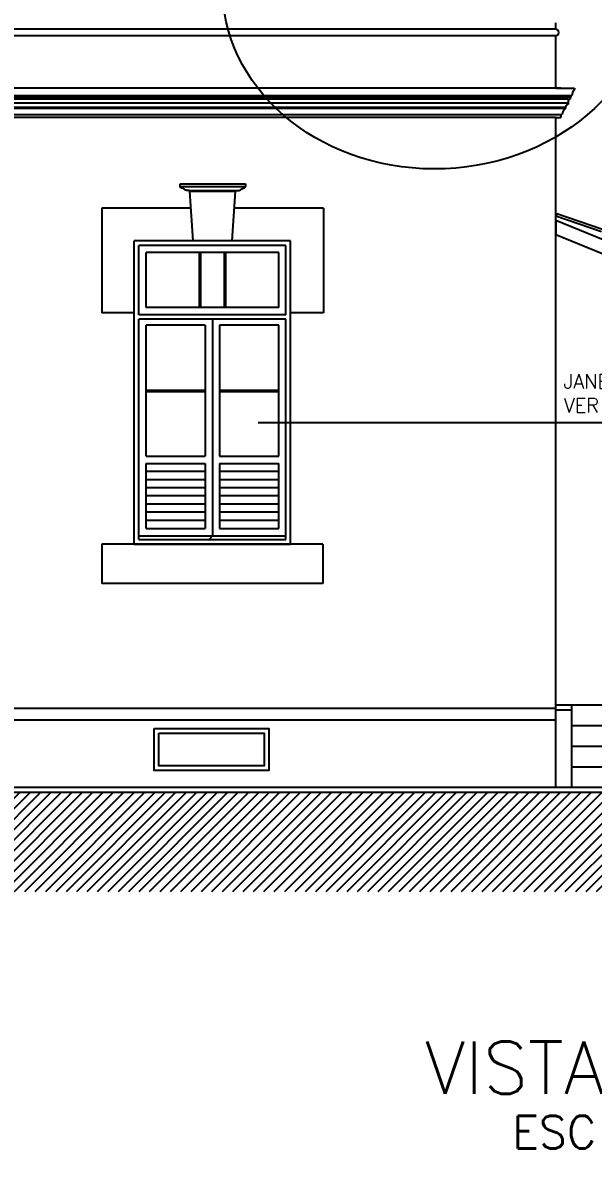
# Model space of a CAD drawing. Extents: x -1098 to 3016, y -832 to 644.
# Drawn here: x -764.6 to -677.3, y -464.9 to -291.1 of the extents above; entities that cross this region are included whole.
import ezdxf

# ---------------------------------------------------------------- set-up
doc = ezdxf.new("R2010")
doc.units = 0
doc.header["$MEASUREMENT"] = 0
for name, color, linetype in [('ESQUADRIAS', 2, 'CONTINUOUS'), ('HACHURA', 1, 'CONTINUOUS'), ('PAREDE', 1, 'CONTINUOUS'), ('PAREDES', 7, 'CONTINUOUS'), ('PISO', 1, 'CONTINUOUS'), ('TELHADO', 2, 'CONTINUOUS'), ('TERRA', 7, 'CONTINUOUS'), ('TEXT2', 6, 'CONTINUOUS'), ('VARANDA', 1, 'CONTINUOUS')]:
    doc.layers.add(name, color=color, linetype=linetype)
doc.styles.add('ROMANS', font='romans')
doc.dimstyles.new('ISO-25', dxfattribs={"dimtxt": 10, "dimasz": 3.5, "dimexe": 1.25, "dimexo": 15, "dimgap": 5, "dimtad": 1, "dimdec": 1, "dimtxsty": 'STANDARD', "dimblk": 'DOT', "dimcen": 2.5, "dimclrd": 1, "dimclre": 1, "dimclrt": 2, "dimazin": 3, "dimtfac": 1, "dimtdec": 1, "dimtmove": 0, "dimatfit": 3})

msp = doc.modelspace()

# ---------------------------------------------------------------- hatches: boundary and pattern name
at = {"layer": 'HACHURA'}
h = msp.add_hatch(dxfattribs=at)
h.set_pattern_fill('ANSI31', color=256, scale=9, style=0)
h.set_pattern_definition([(45, (-18728.5157, -3840.1443), (-0.79549513, 0.79549513), [])])
h.paths.add_polyline_path([(-920.434, -408.83), (-920.434, -423.946), (-558.769, -423.946), (-558.769, -408.83)])

# ---------------------------------------------------------------- linework, layer by layer
at = {"layer": 'ESQUADRIAS', "color": 4}
for points in [[(-740.552, -316.13), (-740.552, -315.73)], [(-740.552, -315.73), (-730.552, -315.73)], [(-740.552, -316.13), (-730.552, -316.13)], [(-730.552, -315.73), (-730.552, -316.13)], [(-739.152, -316.73), (-731.952, -316.73)], [(-739.152, -316.73), (-739.152, -316.83)], [(-739.152, -316.83), (-731.952, -316.83)], [(-738.552, -324.43), (-739.052, -316.83)], [(-732.552, -324.43), (-732.052, -316.83)], [(-731.952, -316.73), (-731.952, -316.83)], [(-738.881, -319.43), (-752.502, -319.43)], [(-752.502, -319.43), (-752.502, -335.43)], [(-718.602, -319.43), (-732.223, -319.43)], [(-718.602, -319.43), (-718.602, -335.43)], [(-747.502, -335.43), (-752.502, -335.43)], [(-718.602, -335.43), (-723.602, -335.43)], [(-718.702, -370.83), (-752.502, -370.83)], [(-752.502, -370.83), (-752.502, -376.83)], [(-719.532, -370.83), (-751.432, -370.83)], [(-718.702, -370.83), (-718.702, -376.83)], [(-718.702, -376.83), (-752.502, -376.83)], [(-719.532, -376.83), (-751.432, -376.83)]]:
    msp.add_lwpolyline(points, dxfattribs=at)
for points in [[(-739.152, -316.73, -0.0600935), (-739.482, -316.735, -0.0909883), (-739.692, -316.673, -0.051052), (-739.92, -316.527, 0.0656871), (-740.1, -316.418, 0.0741832), (-740.262, -316.375, -0.0829102), (-740.406, -316.333, -0.1265659), (-740.479, -316.272, -0.0744438), (-740.552, -316.13)], [(-731.952, -316.73, 0.0600935), (-731.622, -316.735, 0.0909883), (-731.412, -316.673, 0.051052), (-731.184, -316.527, -0.0656871), (-731.004, -316.418, -0.0741832), (-730.842, -316.375, 0.0829102), (-730.698, -316.333, 0.1265659), (-730.625, -316.272, 0.0744438), (-730.552, -316.13)]]:
    msp.add_lwpolyline(points, format="xyb", dxfattribs=at)
at = {"layer": 'ESQUADRIAS', "color": 2}
for points in [[(-747.552, -370.83), (-747.552, -324.43)], [(-723.652, -324.43), (-747.552, -324.43)], [(-723.652, -370.83), (-723.652, -324.43)], [(-746.852, -335.73), (-746.852, -325.13)], [(-724.352, -325.13), (-746.852, -325.13)], [(-745.752, -334.63), (-745.752, -326.23)], [(-725.452, -326.23), (-745.752, -326.23)], [(-737.602, -326.23), (-737.602, -334.63)], [(-737.402, -326.23), (-737.402, -334.63)], [(-733.802, -326.23), (-733.802, -334.63)], [(-733.602, -326.23), (-733.602, -334.63)], [(-725.452, -334.63), (-725.452, -326.23)], [(-724.352, -335.73), (-724.352, -325.13)], [(-725.452, -334.63), (-745.752, -334.63)], [(-724.352, -335.73), (-746.852, -335.73)], [(-746.852, -370.13), (-746.852, -336.43)], [(-724.352, -336.43), (-746.852, -336.43)], [(-735.602, -336.43), (-735.602, -369.53)], [(-724.352, -370.13), (-724.352, -336.43)], [(-745.752, -347.45), (-745.752, -337.33)], [(-736.702, -337.33), (-745.752, -337.33)], [(-736.702, -337.33), (-736.702, -347.45)], [(-725.452, -337.33), (-734.502, -337.33)], [(-734.502, -337.33), (-734.502, -347.45)], [(-725.452, -347.45), (-725.452, -337.33)], [(-745.752, -347.25), (-736.702, -347.25)], [(-745.752, -357.37), (-745.752, -347.45)], [(-745.752, -347.45), (-736.702, -347.45)], [(-736.702, -347.45), (-736.702, -357.37)], [(-734.502, -347.25), (-725.452, -347.25)], [(-734.502, -347.45), (-734.502, -357.37)], [(-734.502, -347.45), (-725.452, -347.45)], [(-725.452, -357.37), (-725.452, -347.45)], [(-745.752, -357.37), (-736.702, -357.37)], [(-734.502, -357.37), (-725.452, -357.37)], [(-745.752, -368.43), (-745.752, -358.47)], [(-745.752, -358.47), (-736.702, -358.47)], [(-736.702, -359.715), (-745.752, -359.715)], [(-736.702, -358.47), (-736.702, -368.43)], [(-734.502, -358.47), (-734.502, -358.613)], [(-734.502, -358.47), (-725.452, -358.47)], [(-734.502, -358.613), (-734.502, -368.43)], [(-725.452, -359.715), (-734.502, -359.715)], [(-725.452, -358.613), (-725.452, -358.47)], [(-725.452, -368.43), (-725.452, -358.613)], [(-736.702, -360.96), (-745.752, -360.96)], [(-725.452, -360.96), (-734.502, -360.96)], [(-736.702, -362.205), (-745.752, -362.205)], [(-725.452, -362.205), (-734.502, -362.205)], [(-736.702, -363.45), (-745.752, -363.45)], [(-736.702, -364.695), (-745.752, -364.695)], [(-725.452, -363.45), (-734.502, -363.45)], [(-725.452, -364.695), (-734.502, -364.695)], [(-736.702, -365.94), (-745.752, -365.94)], [(-725.452, -365.94), (-734.502, -365.94)], [(-736.702, -367.185), (-745.752, -367.185)], [(-745.752, -368.43), (-736.702, -368.43)], [(-745.752, -368.43), (-736.702, -368.43)], [(-725.452, -367.185), (-734.502, -367.185)], [(-734.502, -368.43), (-725.452, -368.43)], [(-746.852, -369.53), (-724.352, -369.53)], [(-746.852, -370.13), (-724.352, -370.13)], [(-735.602, -369.53), (-736.1, -370.13)], [(-747.552, -370.83), (-723.652, -370.83)]]:
    msp.add_lwpolyline(points, dxfattribs=at)
at = {"layer": 'ESQUADRIAS'}
for points in [[(-744.524, -399.04), (-726.983, -399.04), (-726.983, -405.433), (-744.524, -405.433)], [(-743.824, -399.74), (-727.683, -399.74), (-727.683, -404.733), (-743.824, -404.733)]]:
    msp.add_lwpolyline(points, close=True, dxfattribs=at)
at = {"layer": 'ESQUADRIAS', "color": 1}
msp.add_ellipse((-701.181, -285.269), major_axis=(-32.85, -1.371), ratio=0.856092, start_param=-1.5707963, end_param=4.712389, dxfattribs=at)
at = {"layer": 'PAREDE', "color": 2}
for points in [[(-683.042, -292.063), (-890.622, -292.063)], [(-683.042, -293.063), (-890.622, -293.063)]]:
    msp.add_lwpolyline(points, dxfattribs=at)
at = {"layer": 'PAREDES'}
for points in [[(-683.042, -292.063), (-683.042, -291.063)], [(-683.042, -301.063), (-683.042, -293.063)], [(-683.042, -301.063), (-682.242, -301.063), (-682.242, -301.063), (-682.242, -301.063), (-680.142, -301.063)], [(-682.242, -301.063), (-682.242, -301.063)], [(-680.842, -302.463), (-680.742, -302.463)], [(-680.842, -302.463), (-680.842, -302.763)], [(-680.142, -301.263), (-680.171, -301.298), (-680.196, -301.327), (-680.218, -301.35), (-680.238, -301.368), (-680.255, -301.382), (-680.27, -301.395), (-680.283, -301.406), (-680.295, -301.416), (-680.306, -301.427), (-680.315, -301.439), (-680.324, -301.451), (-680.332, -301.463), (-680.34, -301.476), (-680.347, -301.488), (-680.353, -301.5), (-680.359, -301.512), (-680.365, -301.523), (-680.371, -301.533), (-680.377, -301.544), (-680.383, -301.555), (-680.39, -301.566), (-680.397, -301.579), (-680.404, -301.593), (-680.412, -301.608), (-680.421, -301.625), (-680.431, -301.644), (-680.441, -301.665), (-680.451, -301.686), (-680.46, -301.709), (-680.469, -301.732), (-680.477, -301.755), (-680.484, -301.778), (-680.489, -301.801), (-680.493, -301.824), (-680.496, -301.847), (-680.499, -301.87), (-680.501, -301.892), (-680.504, -301.914), (-680.506, -301.936), (-680.509, -301.958), (-680.513, -301.979), (-680.518, -302), (-680.523, -302.021), (-680.529, -302.042), (-680.536, -302.062), (-680.543, -302.083), (-680.551, -302.102), (-680.56, -302.122), (-680.569, -302.141), (-680.579, -302.16), (-680.593, -302.178), (-680.61, -302.197), (-680.633, -302.214), (-680.661, -302.231), (-680.698, -302.247), (-680.742, -302.263)], [(-680.742, -302.263), (-680.742, -302.463)], [(-680.142, -301.063), (-680.142, -301.263)], [(-681.642, -304.163), (-681.542, -304.163)], [(-681.642, -304.163), (-681.642, -304.263)], [(-681.242, -303.363), (-681.221, -303.373), (-681.204, -303.381), (-681.19, -303.389), (-681.179, -303.396), (-681.17, -303.402), (-681.164, -303.408), (-681.159, -303.414), (-681.155, -303.42), (-681.152, -303.425), (-681.149, -303.431), (-681.147, -303.436), (-681.146, -303.442), (-681.145, -303.447), (-681.145, -303.453), (-681.144, -303.458), (-681.145, -303.464), (-681.145, -303.47), (-681.146, -303.476), (-681.148, -303.481), (-681.149, -303.487), (-681.151, -303.493), (-681.154, -303.498), (-681.156, -303.504), (-681.159, -303.509), (-681.163, -303.514), (-681.167, -303.519), (-681.171, -303.523), (-681.175, -303.527), (-681.18, -303.531), (-681.185, -303.535), (-681.19, -303.538), (-681.196, -303.541), (-681.201, -303.544), (-681.207, -303.547), (-681.213, -303.55), (-681.219, -303.553), (-681.225, -303.556), (-681.231, -303.559), (-681.237, -303.562), (-681.243, -303.566), (-681.249, -303.571), (-681.255, -303.575), (-681.262, -303.581), (-681.268, -303.586), (-681.274, -303.591), (-681.28, -303.596), (-681.287, -303.601), (-681.293, -303.606), (-681.3, -303.61), (-681.307, -303.615), (-681.314, -303.619), (-681.32, -303.623), (-681.327, -303.626), (-681.334, -303.63), (-681.341, -303.635), (-681.348, -303.639), (-681.355, -303.644), (-681.361, -303.65), (-681.368, -303.655), (-681.375, -303.661), (-681.381, -303.667), (-681.387, -303.673), (-681.394, -303.679), (-681.4, -303.685), (-681.406, -303.691), (-681.412, -303.696), (-681.418, -303.702), (-681.424, -303.707), (-681.429, -303.713), (-681.435, -303.719), (-681.44, -303.726), (-681.445, -303.733), (-681.45, -303.741), (-681.455, -303.749), (-681.46, -303.758), (-681.464, -303.768), (-681.469, -303.778), (-681.474, -303.789), (-681.478, -303.801), (-681.483, -303.813), (-681.488, -303.826), (-681.493, -303.84), (-681.499, -303.855), (-681.505, -303.872), (-681.513, -303.891), (-681.521, -303.913), (-681.531, -303.936), (-681.542, -303.963)], [(-681.542, -303.963), (-681.542, -304.163)], [(-681.242, -303.363), (-681.142, -303.363)], [(-681.142, -302.763), (-680.842, -302.763)], [(-681.142, -302.763), (-681.142, -303.363)], [(-683.042, -408.07), (-683.042, -305.563)], [(-683.042, -305.563), (-682.242, -305.563)], [(-681.642, -304.263), (-681.671, -304.298), (-681.696, -304.327), (-681.718, -304.35), (-681.738, -304.368), (-681.755, -304.382), (-681.77, -304.395), (-681.783, -304.406), (-681.795, -304.416), (-681.806, -304.427), (-681.815, -304.439), (-681.824, -304.451), (-681.832, -304.463), (-681.84, -304.476), (-681.847, -304.488), (-681.853, -304.5), (-681.859, -304.512), (-681.865, -304.523), (-681.871, -304.533), (-681.877, -304.544), (-681.883, -304.555), (-681.89, -304.566), (-681.897, -304.579), (-681.904, -304.593), (-681.912, -304.608), (-681.921, -304.625), (-681.931, -304.644), (-681.941, -304.665), (-681.951, -304.686), (-681.961, -304.708), (-681.97, -304.73), (-681.979, -304.752), (-681.986, -304.774), (-681.993, -304.795), (-681.998, -304.815), (-682.002, -304.835), (-682.006, -304.854), (-682.01, -304.873), (-682.013, -304.891), (-682.016, -304.908), (-682.019, -304.924), (-682.023, -304.94), (-682.028, -304.955), (-682.032, -304.97), (-682.038, -304.984), (-682.044, -304.997), (-682.05, -305.01), (-682.058, -305.022), (-682.066, -305.034), (-682.074, -305.046), (-682.085, -305.058), (-682.098, -305.071), (-682.115, -305.084), (-682.137, -305.1), (-682.165, -305.118), (-682.2, -305.139), (-682.242, -305.163)], [(-682.242, -305.163), (-682.242, -305.563)]]:
    msp.add_lwpolyline(points, dxfattribs=at)
at = {"layer": 'PAREDES', "color": 2}
for points in [[(-680.742, -302.263), (-892.922, -302.263)], [(-680.842, -302.463), (-892.822, -302.463)], [(-682.242, -301.063), (-891.422, -301.063)], [(-681.142, -302.763), (-892.522, -302.763)], [(-681.242, -303.363), (-892.422, -303.363)], [(-681.542, -304.048), (-892.122, -304.048)], [(-681.642, -304.163), (-892.022, -304.163)], [(-682.242, -305.163), (-891.422, -305.163)], [(-683.042, -305.563), (-890.622, -305.563)]]:
    msp.add_lwpolyline(points, dxfattribs=at)
at = {"layer": 'PAREDES', "color": 5}
for points in [[(-683.042, -321.27), (-621.662, -346.315)], [(-683.042, -323.464), (-621.662, -348.51)], [(-630.662, -395.47), (-683.042, -395.47)], [(-680.642, -396.23), (-683.042, -396.23)], [(-680.642, -395.47), (-680.642, -408.07)], [(-658.442, -398.62), (-680.602, -398.62)], [(-658.442, -401.77), (-680.602, -401.77)], [(-658.442, -404.92), (-680.602, -404.92)]]:
    msp.add_lwpolyline(points, dxfattribs=at)
at = {"layer": 'PAREDES'}
msp.add_arc((-683.073, -292.563), 0.501, 273.51462, 86.48538, dxfattribs=at)
at = {"layer": 'PISO'}
msp.add_lwpolyline([(-636.282, -408.07), (-846.642, -408.07)], dxfattribs=at)
at = {"layer": 'TELHADO'}
for points in [[(-683.042, -321.27), (-683.042, -323.464)], [(-682.883, -320.279), (-683.012, -320.657)], [(-676.03, -323.046), (-683.012, -320.657)], [(-675.9, -322.667), (-682.883, -320.279)]]:
    msp.add_lwpolyline(points, dxfattribs=at)
at = {"layer": 'TERRA'}
msp.add_lwpolyline([(-559.014, -408.83), (-920.434, -408.83)], dxfattribs=at)
at = {"layer": 'VARANDA', "color": 2}
for points in [[(-683.042, -395.97), (-846.642, -395.97)], [(-683.042, -397.77), (-846.642, -397.77)]]:
    msp.add_lwpolyline(points, dxfattribs=at)

# ---------------------------------------------------------------- texts
at = {"layer": 'ESQUADRIAS', "color": 2, "style": 'ROMANS'}
for s, p in [('JANELAS A RECOMPOR', (-681.852, -347.007)), ('VER DETALHE 9,10 E 12', (-681.813, -350.678))]:
    msp.add_text(s, height=2.17, dxfattribs=at).set_placement(p)
at = {"layer": 'TEXT2', "style": 'ROMANS'}
for s, height, p in [('VISTA SUL', 8, (-703.063, -454.9)), ('ESC 1/50', 5, (-689.696, -463.248))]:
    msp.add_text(s, height=height, dxfattribs=at).set_placement(p)

# ---------------------------------------------------------------- leaders
at = {"layer": 'ESQUADRIAS', "color": 1}
msp.add_leader([(-728.587, -352.224), (-645.857, -352.224)], dimstyle='ISO-25', override={"dimscale": 0.2, "dimgap": 5, "dimtad": 0, "dimlfac": 5}, dxfattribs=at)

doc.saveas('drawing.dxf')
